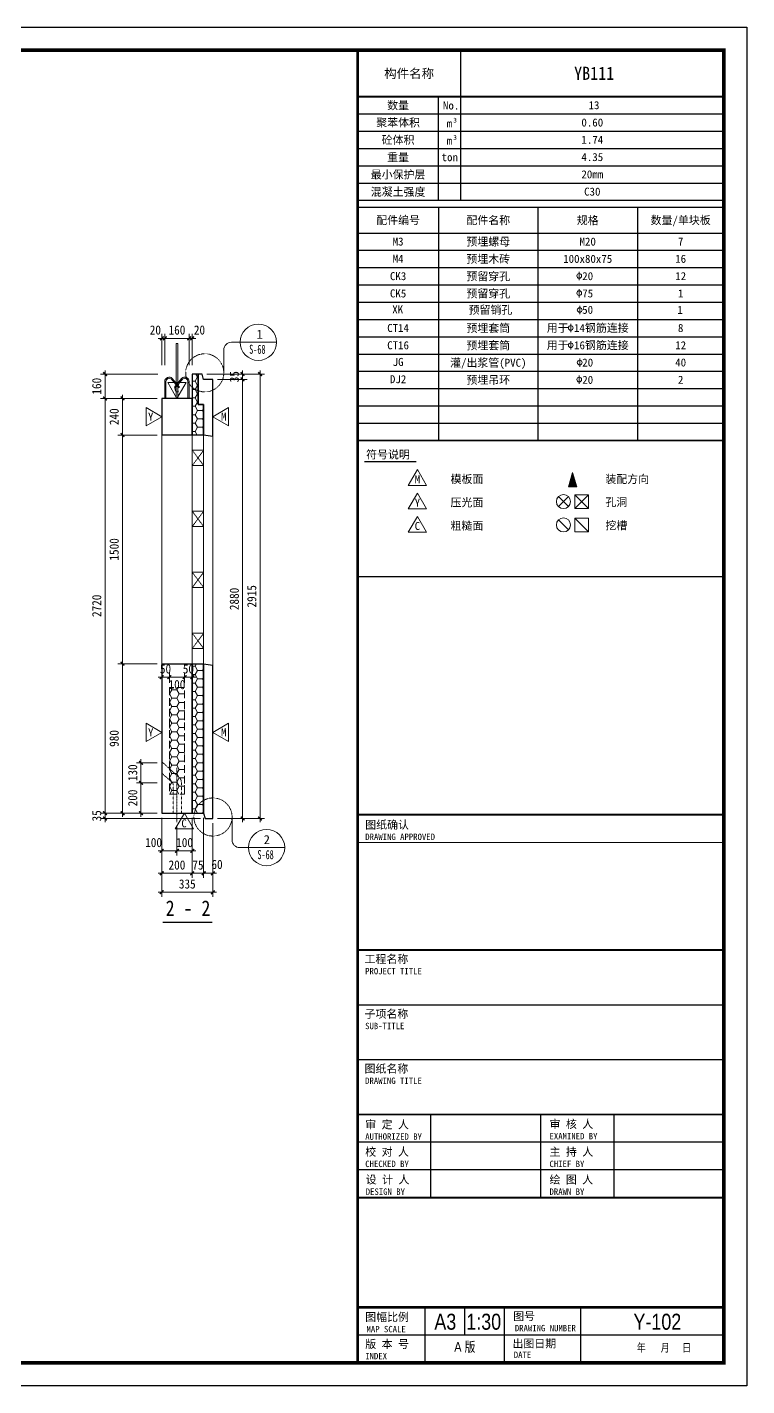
# Model space of a CAD drawing. Header units: millimetres. Extents: x 0 to 12600, y 0 to 8910.
# Drawn here: x 7884 to 12600, y 0 to 8910 of the extents above; entities that cross this region are included whole.
import ezdxf
from ezdxf.enums import TextEntityAlignment as Align

# ---------------------------------------------------------------- set-up
doc = ezdxf.new("R2010")
doc.units = ezdxf.units.MM
for name, pattern in [('ACAD_ISO10W100', [18, 12, -3, 0, -3]), ('DASH', [0.35, 0.25, -0.1]), ('DOTE', [2.42, 2, -0.2, 0.02, -0.2])]:
    doc.linetypes.add(name, pattern=pattern)
for name, color, linetype in [('DIM_SYMB', 3, 'Continuous'), ('YZ-下划线', 1, 'ACAD_ISO10W100'), ('YZ-索引图号', 3, 'Continuous'), ('图框2', 1, 'Continuous'), ('图框名称', 4, 'Continuous'), ('图框签字栏-图框文字', 255, 'Continuous'), ('图框线', 7, 'Continuous'), ('图签栏说明', 2, 'Continuous'), ('梁钢筋', 7, 'Continuous'), ('聚苯板', 5, 'Continuous'), ('边线', 4, 'Continuous'), ('附加钢筋', 7, 'Continuous')]:
    doc.layers.add(name, color=color, linetype=linetype)
for name, color, linetype, lineweight in [('YG-标注', 151, 'Continuous', 15), ('YZ-符号', 96, 'Continuous', 9), ('图层4', 7, 'Continuous', 13), ('填充', 7, 'Continuous', 5), ('轮廓线', 2, 'Continuous', 13), ('轮廓线0.15', 91, 'Continuous', 15), ('轴线', 1, 'DOTE', 9), ('连接孔', 1, 'DASH', 15)]:
    doc.layers.add(name, color=color, linetype=linetype, lineweight=lineweight)
doc.styles.add('YZ-样式 1', font='simhei.ttf', dxfattribs={"width": 0.85})
doc.styles.add('YZ-样式 2', font='simhei.ttf', dxfattribs={"width": 0.9})
doc.styles.add('图框签字栏$0$宋体', font='', dxfattribs={"width": 0.8})
doc.styles.add('图签-样式 1', font='arial.ttf', dxfattribs={"width": 0.8})
doc.styles.add('图签-样式 2', font='')
doc.styles.add('图签-黑体', font='simhei.ttf')
doc.styles.get('图框签字栏$0$宋体').set_extended_font_data('NSimSun')
doc.styles.get('图签-样式 2').set_extended_font_data('NSimSun')
doc.dimstyles.new('YZ-30', dxfattribs={"dimscale": 30, "dimtxt": 2, "dimasz": 0.8, "dimexe": 1, "dimexo": 1, "dimgap": 0.8, "dimtad": 1, "dimdec": 0, "dimzin": 1, "dimdsep": 46, "dimtxsty": 'YZ-样式 2', "dimblk": 'ARCHTICK', "dimcen": 250, "dimdle": 0.8, "dimclrd": 151, "dimclre": 151, "dimclrt": 7, "dimazin": 0, "dimtfac": 1, "dimtdec": 0, "dimtix": 1, "dimtmove": 2, "dimatfit": 2, "dimldrblk": 'ARCHTICK', "dimfxl": 1, "dimlwd": 9, "dimlwe": 9, "dimarcsym": 0})

# ---------------------------------------------------------------- blocks, each defined once
blk = doc.blocks.new('A$C02305B03')
at = {"layer": '轴线', "color": 1, "linetype": 'DOTE', "lineweight": 13, "ltscale": 0.1}
blk.add_line((0, -59.8), (0, 298.5), dxfattribs=at)
at = {"layer": '连接孔', "ltscale": 0.1}
for p, q in [((16.3, 231.6), (-100.4, 339.1)), ((-30.4, 201.3), (-100.4, 263.1)), ((-25, 0), (-25, 187.6)), ((29.5, 0), (29.5, 200))]:
    blk.add_line(p, q, dxfattribs=at)
for centre, radius in [((-45, 187.6), 20), ((-15, 200), 44.5)]:
    blk.add_arc(centre, radius, 0, 45, dxfattribs=at)
blk = doc.blocks.new('A$C5C707EF8')
at = {"layer": '边线', "color": 4, "linetype": 'DASH', "lineweight": 9, "ltscale": 0.05}
for p, q in [((9798.8, 51078.3), (9698.8, 51003.3)), ((9698.8, 51078.3), (9798.8, 51003.3))]:
    blk.add_line(p, q, dxfattribs=at)
at = {"layer": '边线', "color": 4, "lineweight": 9, "ltscale": 0.05}
blk.add_lwpolyline([(9698.8, 51078.3), (9698.8, 51003.3), (9798.8, 51003.3), (9798.8, 51078.3)], close=True, dxfattribs=at)
blk = doc.blocks.new('*U41')
at = {"layer": 'YG-标注', "rotation": 270}
blk.add_blockref('A$C5C707EF8', (-51040.8, 9748.8), dxfattribs=at)
blk = doc.blocks.new('*U42')
at = {"layer": 'YG-标注', "color": 0, "linetype": 'ByBlock', "lineweight": -2}
for p in [(0, 1200), (0, 800), (0, 400), (0, 0)]:
    blk.add_blockref('*U41', p, dxfattribs=at)
blk = doc.blocks.new('_ArchTick')
at = {"color": 0, "linetype": 'ByBlock', "const_width": 0.4}
blk.add_lwpolyline([(-0.5, -0.5), (0.5, 0.5)], dxfattribs=at)
blk = doc.blocks.new('*D43')
at = {"layer": 'Defpoints', "color": 0, "transparency": 16777216}
for p in [(8629.6, 3955.3), (8765.4, 3955.3), (8765.4, 3755.3)]:
    blk.add_point(p, dxfattribs=at)
at = {"layer": 'YZ-符号', "color": 151, "lineweight": 9, "transparency": 16777216}
for p, q in [((8735.4, 3955.3), (8599.6, 3955.3)), ((8629.6, 3731.3), (8629.6, 3979.3)), ((8735.4, 3755.3), (8599.6, 3755.3))]:
    blk.add_line(p, q, dxfattribs=at)
at = {"layer": 'YZ-符号', "color": 151, "lineweight": 9, "transparency": 16777216, "xscale": 24, "yscale": 24, "zscale": 24}
for p, rotation in [((8629.6, 3955.3), 90), ((8629.6, 3755.3), 270)]:
    blk.add_blockref('_ArchTick', p, dxfattribs=dict(at, rotation=rotation))
at = {"layer": 'YZ-符号', "color": 7, "transparency": 16777216, "insert": (8575.3, 3855.3), "char_height": 60, "attachment_point": 5, "rotation": 90, "style": 'YZ-样式 2'}
blk.add_mtext('200', dxfattribs=at)
blk = doc.blocks.new('*D44')
at = {"layer": 'Defpoints', "color": 0, "transparency": 16777216}
for p in [(8629.6, 4085.3), (8765.4, 4085.3), (8765.4, 3955.3)]:
    blk.add_point(p, dxfattribs=at)
at = {"layer": 'YZ-符号', "color": 151, "lineweight": 9, "transparency": 16777216}
for p, q in [((8629.6, 4085.3), (8629.6, 4109.3)), ((8735.4, 4085.3), (8599.6, 4085.3)), ((8629.6, 3955.3), (8629.6, 4085.3)), ((8735.4, 3955.3), (8599.6, 3955.3)), ((8629.6, 3955.3), (8629.6, 3931.3))]:
    blk.add_line(p, q, dxfattribs=at)
at = {"layer": 'YZ-符号', "color": 151, "lineweight": 9, "transparency": 16777216, "xscale": 24, "yscale": 24, "zscale": 24}
for p, rotation in [((8629.6, 4085.3), 270), ((8629.6, 3955.3), 90)]:
    blk.add_blockref('_ArchTick', p, dxfattribs=dict(at, rotation=rotation))
at = {"layer": 'YZ-符号', "color": 7, "transparency": 16777216, "insert": (8575.3, 4020.3), "char_height": 60, "attachment_point": 5, "rotation": 90, "style": 'YZ-样式 2'}
blk.add_mtext('130', dxfattribs=at)
blk = doc.blocks.new('*D203')
at = {"layer": 'Defpoints', "color": 0, "transparency": 16777216}
for p in [(9030.4, 6635.3), (9100.4, 3720.3), (9409.8, 3720.3)]:
    blk.add_point(p, dxfattribs=at)
at = {"layer": 'YG-标注', "color": 151, "lineweight": 9, "transparency": 16777216}
for p, q in [((9060.4, 6635.3), (9439.8, 6635.3)), ((9409.8, 6659.3), (9409.8, 3696.3)), ((9130.4, 3720.3), (9439.8, 3720.3))]:
    blk.add_line(p, q, dxfattribs=at)
at = {"layer": 'YG-标注', "color": 151, "lineweight": 9, "transparency": 16777216, "xscale": 24, "yscale": 24, "zscale": 24}
for p, rotation in [((9409.8, 6635.3), 90), ((9409.8, 3720.3), 270)]:
    blk.add_blockref('_ArchTick', p, dxfattribs=dict(at, rotation=rotation))
at = {"layer": 'YG-标注', "color": 7, "transparency": 16777216, "insert": (9355.8, 5177.8), "char_height": 60, "attachment_point": 5, "rotation": 90, "style": 'YZ-样式 2'}
blk.add_mtext('2915', dxfattribs=at)
blk = doc.blocks.new('*D204')
at = {"layer": 'Defpoints', "color": 0, "transparency": 16777216}
for p in [(9030.4, 6635.3), (9100.4, 6600.3), (9295.5, 6600.3)]:
    blk.add_point(p, dxfattribs=at)
at = {"layer": 'YG-标注', "color": 151, "lineweight": 9, "transparency": 16777216}
for p, q in [((9060.4, 6635.3), (9325.5, 6635.3)), ((9130.4, 6600.3), (9325.5, 6600.3)), ((9295.5, 6635.3), (9295.5, 6659.3)), ((9295.5, 6635.3), (9295.5, 6600.3)), ((9295.5, 6600.3), (9295.5, 6576.3))]:
    blk.add_line(p, q, dxfattribs=at)
at = {"layer": 'YG-标注', "color": 151, "lineweight": 9, "transparency": 16777216, "xscale": 24, "yscale": 24, "zscale": 24}
for p, rotation in [((9295.5, 6635.3), 270), ((9295.5, 6600.3), 90)]:
    blk.add_blockref('_ArchTick', p, dxfattribs=dict(at, rotation=rotation))
at = {"layer": 'YG-标注', "color": 7, "transparency": 16777216, "insert": (9241.5, 6617.8), "char_height": 60, "attachment_point": 5, "rotation": 90, "style": 'YZ-样式 2'}
blk.add_mtext('35', dxfattribs=at)
blk = doc.blocks.new('*D205')
at = {"layer": 'Defpoints', "color": 0, "transparency": 16777216}
for p in [(9100.4, 6600.3), (9100.4, 3720.3), (9295.5, 3720.3)]:
    blk.add_point(p, dxfattribs=at)
at = {"layer": 'YG-标注', "color": 151, "lineweight": 9, "transparency": 16777216}
for p, q in [((9130.4, 6600.3), (9325.5, 6600.3)), ((9295.5, 6624.3), (9295.5, 3696.3)), ((9130.4, 3720.3), (9325.5, 3720.3))]:
    blk.add_line(p, q, dxfattribs=at)
at = {"layer": 'YG-标注', "color": 151, "lineweight": 9, "transparency": 16777216, "xscale": 24, "yscale": 24, "zscale": 24}
for p, rotation in [((9295.5, 6600.3), 90), ((9295.5, 3720.3), 270)]:
    blk.add_blockref('_ArchTick', p, dxfattribs=dict(at, rotation=rotation))
at = {"layer": 'YG-标注', "color": 7, "transparency": 16777216, "insert": (9241.2, 5160.3), "char_height": 60, "attachment_point": 5, "rotation": 90, "style": 'YZ-样式 2'}
blk.add_mtext('2880', dxfattribs=at)
blk = doc.blocks.new('*D206')
at = {"layer": 'Defpoints', "color": 0, "transparency": 16777216}
for p in [(8770.3, 6635.3), (8393.9, 6475.3), (8765.4, 6475.3)]:
    blk.add_point(p, dxfattribs=at)
at = {"layer": 'YG-标注', "color": 151, "lineweight": 9, "transparency": 16777216}
for p, q in [((8740.3, 6635.3), (8363.9, 6635.3)), ((8393.9, 6659.3), (8393.9, 6451.3)), ((8735.4, 6475.3), (8363.9, 6475.3))]:
    blk.add_line(p, q, dxfattribs=at)
at = {"layer": 'YG-标注', "color": 151, "lineweight": 9, "transparency": 16777216, "xscale": 24, "yscale": 24, "zscale": 24}
for p, rotation in [((8393.9, 6635.3), 90), ((8393.9, 6475.3), 270)]:
    blk.add_blockref('_ArchTick', p, dxfattribs=dict(at, rotation=rotation))
at = {"layer": 'YG-标注', "color": 7, "transparency": 16777216, "insert": (8339.6, 6555.3), "char_height": 60, "attachment_point": 5, "rotation": 90, "style": 'YZ-样式 2'}
blk.add_mtext('160', dxfattribs=at)
blk = doc.blocks.new('*D207')
at = {"layer": 'Defpoints', "color": 0, "transparency": 16777216}
for p in [(8765.4, 6475.3), (8393.9, 3755.3), (8765.4, 3755.3)]:
    blk.add_point(p, dxfattribs=at)
at = {"layer": 'YG-标注', "color": 151, "lineweight": 9, "transparency": 16777216}
for p, q in [((8735.4, 6475.3), (8363.9, 6475.3)), ((8393.9, 6499.3), (8393.9, 3731.3)), ((8735.4, 3755.3), (8363.9, 3755.3))]:
    blk.add_line(p, q, dxfattribs=at)
at = {"layer": 'YG-标注', "color": 151, "lineweight": 9, "transparency": 16777216, "xscale": 24, "yscale": 24, "zscale": 24}
for p, rotation in [((8393.9, 6475.3), 90), ((8393.9, 3755.3), 270)]:
    blk.add_blockref('_ArchTick', p, dxfattribs=dict(at, rotation=rotation))
at = {"layer": 'YG-标注', "color": 7, "transparency": 16777216, "insert": (8339.6, 5115.3), "char_height": 60, "attachment_point": 5, "rotation": 90, "style": 'YZ-样式 2'}
blk.add_mtext('2720', dxfattribs=at)
blk = doc.blocks.new('*D208')
at = {"layer": 'Defpoints', "color": 0, "transparency": 16777216}
for p in [(8765.4, 3755.3), (8393.9, 3720.3), (9050.4, 3720.3)]:
    blk.add_point(p, dxfattribs=at)
at = {"layer": 'YG-标注', "color": 151, "lineweight": 9, "transparency": 16777216}
for p, q in [((8735.4, 3755.3), (8363.9, 3755.3)), ((8393.9, 3755.3), (8393.9, 3779.3)), ((8393.9, 3755.3), (8393.9, 3720.3)), ((9020.4, 3720.3), (8363.9, 3720.3)), ((8393.9, 3720.3), (8393.9, 3696.3))]:
    blk.add_line(p, q, dxfattribs=at)
at = {"layer": 'YG-标注', "color": 151, "lineweight": 9, "transparency": 16777216, "xscale": 24, "yscale": 24, "zscale": 24}
for p, rotation in [((8393.9, 3755.3), 270), ((8393.9, 3720.3), 90)]:
    blk.add_blockref('_ArchTick', p, dxfattribs=dict(at, rotation=rotation))
at = {"layer": 'YG-标注', "color": 7, "transparency": 16777216, "insert": (8339.9, 3737.8), "char_height": 60, "attachment_point": 5, "rotation": 90, "style": 'YZ-样式 2'}
blk.add_mtext('35', dxfattribs=at)
blk = doc.blocks.new('*D209')
at = {"layer": 'Defpoints', "color": 0, "transparency": 16777216}
for p in [(8508.5, 4735.3), (8765.4, 4735.3), (8765.4, 3755.3)]:
    blk.add_point(p, dxfattribs=at)
at = {"layer": 'YG-标注', "color": 151, "lineweight": 9, "transparency": 16777216}
for p, q in [((8735.4, 4735.3), (8478.5, 4735.3)), ((8508.5, 3731.3), (8508.5, 4759.3)), ((8735.4, 3755.3), (8478.5, 3755.3))]:
    blk.add_line(p, q, dxfattribs=at)
at = {"layer": 'YG-标注', "color": 151, "lineweight": 9, "transparency": 16777216, "xscale": 24, "yscale": 24, "zscale": 24}
for p, rotation in [((8508.5, 4735.3), 90), ((8508.5, 3755.3), 270)]:
    blk.add_blockref('_ArchTick', p, dxfattribs=dict(at, rotation=rotation))
at = {"layer": 'YG-标注', "color": 7, "transparency": 16777216, "insert": (8454.1, 4245.3), "char_height": 60, "attachment_point": 5, "rotation": 90, "style": 'YZ-样式 2'}
blk.add_mtext('980', dxfattribs=at)
blk = doc.blocks.new('*D210')
at = {"layer": 'Defpoints', "color": 0, "transparency": 16777216}
for p in [(8508.5, 6235.3), (8765.4, 6235.3), (8765.4, 4735.3)]:
    blk.add_point(p, dxfattribs=at)
at = {"layer": 'YG-标注', "color": 151, "lineweight": 9, "transparency": 16777216}
for p, q in [((8508.5, 4711.3), (8508.5, 6259.3)), ((8735.4, 6235.3), (8478.5, 6235.3)), ((8735.4, 4735.3), (8478.5, 4735.3))]:
    blk.add_line(p, q, dxfattribs=at)
at = {"layer": 'YG-标注', "color": 151, "lineweight": 9, "transparency": 16777216, "xscale": 24, "yscale": 24, "zscale": 24}
for p, rotation in [((8508.5, 6235.3), 90), ((8508.5, 4735.3), 270)]:
    blk.add_blockref('_ArchTick', p, dxfattribs=dict(at, rotation=rotation))
at = {"layer": 'YG-标注', "color": 7, "transparency": 16777216, "insert": (8454.1, 5485.3), "char_height": 60, "attachment_point": 5, "rotation": 90, "style": 'YZ-样式 2'}
blk.add_mtext('1500', dxfattribs=at)
blk = doc.blocks.new('*D211')
at = {"layer": 'Defpoints', "color": 0, "transparency": 16777216}
for p in [(8508.5, 6475.3), (8765.4, 6475.3), (8765.4, 6235.3)]:
    blk.add_point(p, dxfattribs=at)
at = {"layer": 'YG-标注', "color": 151, "lineweight": 9, "transparency": 16777216}
for p, q in [((8735.4, 6475.3), (8478.5, 6475.3)), ((8508.5, 6211.3), (8508.5, 6499.3)), ((8735.4, 6235.3), (8478.5, 6235.3))]:
    blk.add_line(p, q, dxfattribs=at)
at = {"layer": 'YG-标注', "color": 151, "lineweight": 9, "transparency": 16777216, "xscale": 24, "yscale": 24, "zscale": 24}
for p, rotation in [((8508.5, 6475.3), 90), ((8508.5, 6235.3), 270)]:
    blk.add_blockref('_ArchTick', p, dxfattribs=dict(at, rotation=rotation))
at = {"layer": 'YG-标注', "color": 7, "transparency": 16777216, "insert": (8454.1, 6355.3), "char_height": 60, "attachment_point": 5, "rotation": 90, "style": 'YZ-样式 2'}
blk.add_mtext('240', dxfattribs=at)
blk = doc.blocks.new('*D212')
at = {"layer": 'Defpoints', "color": 0, "transparency": 16777216}
for p in [(8765.4, 3755.3), (9100.4, 3720.3), (8765.4, 3236.8)]:
    blk.add_point(p, dxfattribs=at)
at = {"layer": 'YG-标注', "color": 151, "lineweight": 9, "transparency": 16777216}
for p, q in [((8765.4, 3725.3), (8765.4, 3206.8)), ((9100.4, 3690.3), (9100.4, 3206.8)), ((9124.4, 3236.8), (8741.4, 3236.8))]:
    blk.add_line(p, q, dxfattribs=at)
at = {"layer": 'YG-标注', "color": 151, "lineweight": 9, "transparency": 16777216, "xscale": 24, "yscale": 24, "zscale": 24, "rotation": 180}
blk.add_blockref('_ArchTick', (8765.4, 3236.8), dxfattribs=at)
at = {"layer": 'YG-标注', "color": 151, "lineweight": 9, "transparency": 16777216, "xscale": 24, "yscale": 24, "zscale": 24}
blk.add_blockref('_ArchTick', (9100.4, 3236.8), dxfattribs=at)
at = {"layer": 'YG-标注', "color": 7, "transparency": 16777216, "insert": (8932.9, 3290.8), "char_height": 60, "attachment_point": 5, "style": 'YZ-样式 2'}
blk.add_mtext('335', dxfattribs=at)
blk = doc.blocks.new('*D213')
at = {"layer": 'Defpoints', "color": 0, "transparency": 16777216}
for p in [(9040.4, 3755.3), (9100.4, 3720.3), (9040.4, 3361)]:
    blk.add_point(p, dxfattribs=at)
at = {"layer": 'YG-标注', "color": 151, "lineweight": 9, "transparency": 16777216}
for p, q in [((9040.4, 3725.3), (9040.4, 3331)), ((9100.4, 3690.3), (9100.4, 3331)), ((9124.4, 3361), (9016.4, 3361))]:
    blk.add_line(p, q, dxfattribs=at)
at = {"layer": 'YG-标注', "color": 151, "lineweight": 9, "transparency": 16777216, "xscale": 24, "yscale": 24, "zscale": 24, "rotation": 180}
blk.add_blockref('_ArchTick', (9040.4, 3361), dxfattribs=at)
at = {"layer": 'YG-标注', "color": 151, "lineweight": 9, "transparency": 16777216, "xscale": 24, "yscale": 24, "zscale": 24}
blk.add_blockref('_ArchTick', (9100.4, 3361), dxfattribs=at)
at = {"layer": 'YG-标注', "color": 7, "transparency": 16777216, "insert": (9128.1, 3419.3), "char_height": 60, "attachment_point": 5, "style": 'YZ-样式 2'}
blk.add_mtext('60', dxfattribs=at)
blk = doc.blocks.new('*D214')
at = {"layer": 'Defpoints', "color": 0, "transparency": 16777216}
for p in [(8965.4, 3755.3), (9040.4, 3755.3), (8965.4, 3361)]:
    blk.add_point(p, dxfattribs=at)
at = {"layer": 'YG-标注', "color": 151, "lineweight": 9, "transparency": 16777216}
for p, q in [((8965.4, 3725.3), (8965.4, 3331)), ((9040.4, 3725.3), (9040.4, 3331)), ((8965.4, 3361), (8941.4, 3361)), ((9040.4, 3361), (8965.4, 3361)), ((9040.4, 3361), (9064.4, 3361))]:
    blk.add_line(p, q, dxfattribs=at)
at = {"layer": 'YG-标注', "color": 151, "lineweight": 9, "transparency": 16777216, "xscale": 24, "yscale": 24, "zscale": 24}
blk.add_blockref('_ArchTick', (8965.4, 3361), dxfattribs=at)
at = {"layer": 'YG-标注', "color": 151, "lineweight": 9, "transparency": 16777216, "xscale": 24, "yscale": 24, "zscale": 24, "rotation": 180}
blk.add_blockref('_ArchTick', (9040.4, 3361), dxfattribs=at)
at = {"layer": 'YG-标注', "color": 7, "transparency": 16777216, "insert": (9002.9, 3415), "char_height": 60, "attachment_point": 5, "style": 'YZ-样式 2'}
blk.add_mtext('75', dxfattribs=at)
blk = doc.blocks.new('*D215')
at = {"layer": 'Defpoints', "color": 0, "transparency": 16777216}
for p in [(8765.4, 3755.3), (8965.4, 3755.3), (8765.4, 3361)]:
    blk.add_point(p, dxfattribs=at)
at = {"layer": 'YG-标注', "color": 151, "lineweight": 9, "transparency": 16777216}
for p, q in [((8765.4, 3725.3), (8765.4, 3331)), ((8965.4, 3725.3), (8965.4, 3331)), ((8989.4, 3361), (8741.4, 3361))]:
    blk.add_line(p, q, dxfattribs=at)
at = {"layer": 'YG-标注', "color": 151, "lineweight": 9, "transparency": 16777216, "xscale": 24, "yscale": 24, "zscale": 24, "rotation": 180}
blk.add_blockref('_ArchTick', (8765.4, 3361), dxfattribs=at)
at = {"layer": 'YG-标注', "color": 151, "lineweight": 9, "transparency": 16777216, "xscale": 24, "yscale": 24, "zscale": 24}
blk.add_blockref('_ArchTick', (8965.4, 3361), dxfattribs=at)
at = {"layer": 'YG-标注', "color": 7, "transparency": 16777216, "insert": (8865.4, 3415.3), "char_height": 60, "attachment_point": 5, "style": 'YZ-样式 2'}
blk.add_mtext('200', dxfattribs=at)
blk = doc.blocks.new('*D216')
at = {"layer": 'Defpoints', "color": 0, "transparency": 16777216}
for p in [(8765.4, 3755.3), (8865.4, 3695.5), (8765.4, 3508.3)]:
    blk.add_point(p, dxfattribs=at)
at = {"layer": 'YG-标注', "color": 151, "lineweight": 9, "transparency": 16777216}
for p, q in [((8765.4, 3725.3), (8765.4, 3478.3)), ((8865.4, 3665.5), (8865.4, 3478.3)), ((8889.4, 3508.3), (8741.4, 3508.3))]:
    blk.add_line(p, q, dxfattribs=at)
at = {"layer": 'YG-标注', "color": 151, "lineweight": 9, "transparency": 16777216, "xscale": 24, "yscale": 24, "zscale": 24, "rotation": 180}
blk.add_blockref('_ArchTick', (8765.4, 3508.3), dxfattribs=at)
at = {"layer": 'YG-标注', "color": 151, "lineweight": 9, "transparency": 16777216, "xscale": 24, "yscale": 24, "zscale": 24}
blk.add_blockref('_ArchTick', (8865.4, 3508.3), dxfattribs=at)
at = {"layer": 'YG-标注', "color": 7, "transparency": 16777216, "insert": (8712.3, 3562.6), "char_height": 60, "attachment_point": 5, "style": 'YZ-样式 2'}
blk.add_mtext('100', dxfattribs=at)
blk = doc.blocks.new('*D217')
at = {"layer": 'Defpoints', "color": 0, "transparency": 16777216}
for p in [(8965.4, 3755.3), (8865.4, 3695.5), (8965.4, 3508.3)]:
    blk.add_point(p, dxfattribs=at)
at = {"layer": 'YG-标注', "color": 151, "lineweight": 9, "transparency": 16777216}
for p, q in [((8865.4, 3665.5), (8865.4, 3478.3)), ((8965.4, 3725.3), (8965.4, 3478.3)), ((8865.4, 3508.3), (8841.4, 3508.3)), ((8865.4, 3508.3), (8965.4, 3508.3)), ((8965.4, 3508.3), (8989.4, 3508.3))]:
    blk.add_line(p, q, dxfattribs=at)
at = {"layer": 'YG-标注', "color": 151, "lineweight": 9, "transparency": 16777216, "xscale": 24, "yscale": 24, "zscale": 24}
blk.add_blockref('_ArchTick', (8865.4, 3508.3), dxfattribs=at)
at = {"layer": 'YG-标注', "color": 151, "lineweight": 9, "transparency": 16777216, "xscale": 24, "yscale": 24, "zscale": 24, "rotation": 180}
blk.add_blockref('_ArchTick', (8965.4, 3508.3), dxfattribs=at)
at = {"layer": 'YG-标注', "color": 7, "transparency": 16777216, "insert": (8915.4, 3562.6), "char_height": 60, "attachment_point": 5, "style": 'YZ-样式 2'}
blk.add_mtext('100', dxfattribs=at)
blk = doc.blocks.new('*D218')
at = {"layer": 'Defpoints', "color": 0, "transparency": 16777216}
for p in [(8765.4, 4647.1), (8765.4, 4555), (8815.4, 4580)]:
    blk.add_point(p, dxfattribs=at)
at = {"layer": 'YG-标注', "color": 151, "lineweight": 9, "transparency": 16777216}
for p, q in [((8765.4, 4647.1), (8741.4, 4647.1)), ((8765.4, 4585), (8765.4, 4677.1)), ((8815.4, 4647.1), (8765.4, 4647.1)), ((8815.4, 4610), (8815.4, 4677.1)), ((8815.4, 4647.1), (8839.4, 4647.1))]:
    blk.add_line(p, q, dxfattribs=at)
at = {"layer": 'YG-标注', "color": 151, "lineweight": 9, "transparency": 16777216, "xscale": 24, "yscale": 24, "zscale": 24}
blk.add_blockref('_ArchTick', (8765.4, 4647.1), dxfattribs=at)
at = {"layer": 'YG-标注', "color": 151, "lineweight": 9, "transparency": 16777216, "xscale": 24, "yscale": 24, "zscale": 24, "rotation": 180}
blk.add_blockref('_ArchTick', (8815.4, 4647.1), dxfattribs=at)
at = {"layer": 'YG-标注', "color": 7, "transparency": 16777216, "insert": (8790.4, 4701.4), "char_height": 60, "attachment_point": 5, "style": 'YZ-样式 2'}
blk.add_mtext('50', dxfattribs=at)
blk = doc.blocks.new('*D219')
at = {"layer": 'Defpoints', "color": 0, "transparency": 16777216}
for p in [(8915.4, 4647.1), (8815.4, 4580), (8915.4, 4580)]:
    blk.add_point(p, dxfattribs=at)
at = {"layer": 'YG-标注', "color": 151, "lineweight": 9, "transparency": 16777216}
for p, q in [((8791.4, 4647.1), (8939.4, 4647.1)), ((8815.4, 4610), (8815.4, 4677.1)), ((8915.4, 4610), (8915.4, 4677.1))]:
    blk.add_line(p, q, dxfattribs=at)
at = {"layer": 'YG-标注', "color": 151, "lineweight": 9, "transparency": 16777216, "xscale": 24, "yscale": 24, "zscale": 24, "rotation": 180}
blk.add_blockref('_ArchTick', (8815.4, 4647.1), dxfattribs=at)
at = {"layer": 'YG-标注', "color": 151, "lineweight": 9, "transparency": 16777216, "xscale": 24, "yscale": 24, "zscale": 24}
blk.add_blockref('_ArchTick', (8915.4, 4647.1), dxfattribs=at)
at = {"layer": 'YG-标注', "color": 7, "transparency": 16777216, "insert": (8865.4, 4598.5), "char_height": 60, "attachment_point": 5, "style": 'YZ-样式 2'}
blk.add_mtext('100', dxfattribs=at)
blk = doc.blocks.new('*D220')
at = {"layer": 'Defpoints', "color": 0, "transparency": 16777216}
for p in [(8965.4, 4647.1), (8915.4, 4580), (8965.4, 4555)]:
    blk.add_point(p, dxfattribs=at)
at = {"layer": 'YG-标注', "color": 151, "lineweight": 9, "transparency": 16777216}
for p, q in [((8915.4, 4647.1), (8891.4, 4647.1)), ((8915.4, 4610), (8915.4, 4677.1)), ((8915.4, 4647.1), (8965.4, 4647.1)), ((8965.4, 4585), (8965.4, 4677.1)), ((8965.4, 4647.1), (8989.4, 4647.1))]:
    blk.add_line(p, q, dxfattribs=at)
at = {"layer": 'YG-标注', "color": 151, "lineweight": 9, "transparency": 16777216, "xscale": 24, "yscale": 24, "zscale": 24}
blk.add_blockref('_ArchTick', (8915.4, 4647.1), dxfattribs=at)
at = {"layer": 'YG-标注', "color": 151, "lineweight": 9, "transparency": 16777216, "xscale": 24, "yscale": 24, "zscale": 24, "rotation": 180}
blk.add_blockref('_ArchTick', (8965.4, 4647.1), dxfattribs=at)
at = {"layer": 'YG-标注', "color": 7, "transparency": 16777216, "insert": (8940.4, 4701.4), "char_height": 60, "attachment_point": 5, "style": 'YZ-样式 2'}
blk.add_mtext('50', dxfattribs=at)
blk = doc.blocks.new('*D221')
at = {"layer": 'Defpoints', "color": 0, "transparency": 16777216}
for p in [(8785.4, 6869.3), (8765.4, 6663.5), (8785.4, 6663.5)]:
    blk.add_point(p, dxfattribs=at)
at = {"layer": 'YG-标注', "color": 151, "lineweight": 9, "transparency": 16777216}
for p, q in [((8765.4, 6869.3), (8741.4, 6869.3)), ((8765.4, 6693.5), (8765.4, 6899.3)), ((8765.4, 6869.3), (8785.4, 6869.3)), ((8785.4, 6693.5), (8785.4, 6899.3)), ((8785.4, 6869.3), (8809.4, 6869.3))]:
    blk.add_line(p, q, dxfattribs=at)
at = {"layer": 'YG-标注', "color": 151, "lineweight": 9, "transparency": 16777216, "xscale": 24, "yscale": 24, "zscale": 24}
blk.add_blockref('_ArchTick', (8765.4, 6869.3), dxfattribs=at)
at = {"layer": 'YG-标注', "color": 151, "lineweight": 9, "transparency": 16777216, "xscale": 24, "yscale": 24, "zscale": 24, "rotation": 180}
blk.add_blockref('_ArchTick', (8785.4, 6869.3), dxfattribs=at)
at = {"layer": 'YG-标注', "color": 7, "transparency": 16777216, "insert": (8723.7, 6923.7), "char_height": 60, "attachment_point": 5, "style": 'YZ-样式 2'}
blk.add_mtext('20', dxfattribs=at)
blk = doc.blocks.new('*D222')
at = {"layer": 'Defpoints', "color": 0, "transparency": 16777216}
for p in [(8945.4, 6869.3), (8785.4, 6663.5), (8945.4, 6663.5)]:
    blk.add_point(p, dxfattribs=at)
at = {"layer": 'YG-标注', "color": 151, "lineweight": 9, "transparency": 16777216}
for p, q in [((8761.4, 6869.3), (8969.4, 6869.3)), ((8785.4, 6693.5), (8785.4, 6899.3)), ((8945.4, 6693.5), (8945.4, 6899.3))]:
    blk.add_line(p, q, dxfattribs=at)
at = {"layer": 'YG-标注', "color": 151, "lineweight": 9, "transparency": 16777216, "xscale": 24, "yscale": 24, "zscale": 24, "rotation": 180}
blk.add_blockref('_ArchTick', (8785.4, 6869.3), dxfattribs=at)
at = {"layer": 'YG-标注', "color": 151, "lineweight": 9, "transparency": 16777216, "xscale": 24, "yscale": 24, "zscale": 24}
blk.add_blockref('_ArchTick', (8945.4, 6869.3), dxfattribs=at)
at = {"layer": 'YG-标注', "color": 7, "transparency": 16777216, "insert": (8865.4, 6923.7), "char_height": 60, "attachment_point": 5, "style": 'YZ-样式 2'}
blk.add_mtext('160', dxfattribs=at)
blk = doc.blocks.new('*D223')
at = {"layer": 'Defpoints', "color": 0, "transparency": 16777216}
for p in [(8965.4, 6869.3), (8945.4, 6663.5), (8965.4, 6663.5)]:
    blk.add_point(p, dxfattribs=at)
at = {"layer": 'YG-标注', "color": 151, "lineweight": 9, "transparency": 16777216}
for p, q in [((8945.4, 6869.3), (8921.4, 6869.3)), ((8945.4, 6693.5), (8945.4, 6899.3)), ((8945.4, 6869.3), (8965.4, 6869.3)), ((8965.4, 6693.5), (8965.4, 6899.3)), ((8965.4, 6869.3), (8989.4, 6869.3))]:
    blk.add_line(p, q, dxfattribs=at)
at = {"layer": 'YG-标注', "color": 151, "lineweight": 9, "transparency": 16777216, "xscale": 24, "yscale": 24, "zscale": 24}
blk.add_blockref('_ArchTick', (8945.4, 6869.3), dxfattribs=at)
at = {"layer": 'YG-标注', "color": 151, "lineweight": 9, "transparency": 16777216, "xscale": 24, "yscale": 24, "zscale": 24, "rotation": 180}
blk.add_blockref('_ArchTick', (8965.4, 6869.3), dxfattribs=at)
at = {"layer": 'YG-标注', "color": 7, "transparency": 16777216, "insert": (9013, 6923.7), "char_height": 60, "attachment_point": 5, "style": 'YZ-样式 2'}
blk.add_mtext('20', dxfattribs=at)

msp = doc.modelspace()

# ---------------------------------------------------------------- hatches: boundary and pattern name
at = {"layer": 'YZ-符号', "lineweight": 15}
msp.add_hatch(color=1, dxfattribs=at).paths.add_polyline_path([(11458.4, 5988.7), (11430.4, 5895.6), (11486.5, 5895.6)])
at = {"layer": '填充', "lineweight": 9}
h = msp.add_hatch(dxfattribs=at)
h.set_pattern_fill('HONEY', color=43, scale=10)
h.set_pattern_definition([(0, (-17002.854, 8430.744), (47.625, 27.496306), [31.75, -63.5]), (120, (-17002.854, 8430.744), (-47.625, 27.496307), [31.75, -63.5]), (60, (-17002.854, 8430.744), (1e-07, 54.992613), [-63.5, 31.75])])
h.paths.add_polyline_path([(9035.4, 6235.3), (8965.4, 6235.3), (8965.4, 6635.3), (9005.4, 6635.3), (9005.4, 6435.3), (9035.4, 6435.3)])
h.paths.add_polyline_path([(8965.4, 4735.3), (9040.4, 4735.3), (9040.4, 3755.3), (8965.4, 3755.3)])
h = msp.add_hatch(dxfattribs=at)
h.set_pattern_fill('HONEY', color=43, scale=10, style=0)
h.set_pattern_definition([(0, (-23600.017, 9871.49), (47.625, 27.496306), [31.75, -63.5]), (120, (-23600.017, 9871.49), (-47.625, 27.496307), [31.75, -63.5]), (60, (-23600.017, 9871.49), (1e-07, 54.992613), [-63.5, 31.75])])
h.paths.add_polyline_path([(8915.4, 3880.3), (8815.4, 3880.3), (8815.4, 4580), (8915.4, 4580)])

# ---------------------------------------------------------------- linework, layer by layer
at = {"layer": 'YZ-下划线', "color": 1, "linetype": 'ByBlock', "const_width": 10}
msp.add_lwpolyline([(9097.9, 3040), (8772.1, 3040)], dxfattribs=at)
at = {"layer": 'YZ-符号', "color": 1, "lineweight": 15}
for p, q in [((11431.1, 5831.3, 5530.2), (11365.9, 5766.1, 5530.2)), ((11365.9, 5831.3, 5530.2), (11431.1, 5766.1, 5530.2)), ((11473.1, 5753.7, 5530.2), (11563.1, 5843.7, 5530.2)), ((11473.1, 5843.7, 5530.2), (11563.1, 5753.7, 5530.2)), ((11365.9, 5678.1, 5530.2), (11431.1, 5612.9, 5530.2)), ((11473.1, 5690.5, 5530.2), (11563.1, 5600.5, 5530.2))]:
    msp.add_line(p, q, dxfattribs=at)
at = {"layer": 'YZ-符号', "color": 1, "ltscale": 100}
for points in [[(9517.7, 6843.8), (9222.5, 6843.8, 0.414214), (9172.5, 6793.8), (9172.5, 6643.2)], [(9571.7, 3529.8), (9276.5, 3529.8, -0.414214), (9226.5, 3579.8), (9226.5, 3730.3)]]:
    msp.add_lwpolyline(points, format="xyb", dxfattribs=at)
at = {"layer": 'YZ-符号', "color": 1, "lineweight": 15}
for points in [[(8865.2, 6475.3), (8924.9, 6578.7), (8805.5, 6578.7)], [(8662.7, 6415.4), (8766.1, 6355.7), (8662.7, 6296)], [(9203.8, 6415.4), (9100.4, 6355.7), (9203.8, 6296)], [(8662.7, 4344.9), (8766.1, 4285.2), (8662.7, 4225.5)], [(9203.8, 4344.9), (9100.4, 4285.2), (9203.8, 4225.5)], [(8913.9, 3755.3), (8973.6, 3651.9), (8854.2, 3651.9)]]:
    msp.add_lwpolyline(points, close=True, dxfattribs=at)
at = {"layer": 'YZ-符号', "color": 1, "lineweight": 15, "elevation": 5530.2}
for points in [[(10441.4, 6008.2), (10381.7, 5904.8), (10501.1, 5904.8)], [(11458.4, 5988.7), (11430.4, 5895.6), (11486.5, 5895.6)], [(10441.4, 5855), (10381.7, 5751.6), (10501.1, 5751.6)], [(11473.1, 5753.7), (11563.1, 5753.7), (11563.1, 5843.7), (11473.1, 5843.7)], [(10441.4, 5701.8), (10381.7, 5598.4), (10501.1, 5598.4)], [(11473.1, 5600.5), (11563.1, 5600.5), (11563.1, 5690.5), (11473.1, 5690.5)]]:
    msp.add_lwpolyline(points, close=True, dxfattribs=at)
at = {"layer": 'YZ-符号', "color": 1, "ltscale": 100}
for centre in [(9398.6, 6843.8), (9452.6, 3529.8)]:
    msp.add_circle(centre, 119, dxfattribs=at)
at = {"layer": 'YZ-符号', "color": 1, "linetype": 'DASH', "ltscale": 0.1}
for centre in [(9047.5, 6643.2), (9101.5, 3730.3)]:
    msp.add_circle(centre, 125, dxfattribs=at)
at = {"layer": 'YZ-符号', "color": 1, "lineweight": 15}
for centre in [(11398.5, 5798.7, 5530.2), (11398.5, 5645.5, 5530.2)]:
    msp.add_circle(centre, 46.1, dxfattribs=at)
at = {"layer": '图框2', "color": 1}
msp.add_lwpolyline([(0, 0), (0, 8910), (12600, 8910), (12600, 0)], close=True, dxfattribs=at)
at = {"layer": '图框签字栏-图框文字', "color": 2, "lineweight": 15}
for points in [[(11501.1, 7306), (11501.1, 7250.2)], [(11501.1, 7192.6), (11501.1, 7136.9)], [(11504.7, 7082.7), (11504.7, 7027)], [(11446, 6964.9), (11446, 6909.1)], [(11446, 6851.5), (11446, 6795.8)], [(11504.7, 6738), (11504.7, 6682.2)], [(11501.1, 6625.9), (11501.1, 6570.2)]]:
    msp.add_lwpolyline(points, dxfattribs=at)
for centre in [(11501.5, 7279.2), (11501.5, 7165.8), (11504.7, 7055.2), (11446, 6937.3), (11446, 6824), (11504.7, 6710.4), (11501.5, 6599.1)]:
    msp.add_circle(centre, 15.4, dxfattribs=at)
at = {"layer": '图框线'}
for p, q in [((10049.2, 7774.2), (10049.2, 8760)), ((10049.2, 8760), (12450, 8760)), ((10724.7, 8760), (10724.7, 7774.2)), ((12450, 8760), (12450, 7774.2)), ((10579.9, 7774.2), (10579.9, 8454.2)), ((10049.2, 8340.9), (12450, 8340.9)), ((10049.2, 8227.5), (12450, 8227.5)), ((10049.2, 8114.2), (12450, 8114.2)), ((10049.2, 8000.9), (12450, 8000.9)), ((10049.2, 8000.9), (12450, 8000.9)), ((10049.2, 7887.5), (12450, 7887.5)), ((12450, 7774.2), (10049.2, 7774.2)), ((10049.2, 7729.2), (12450, 7729.2)), ((10049.2, 7729.2), (10049.2, 7333.3)), ((10579.9, 7729.2), (10579.9, 6199.9)), ((11231.5, 7729.2), (11231.5, 6199.9)), ((11883.1, 7729.2), (11883.1, 6199.9)), ((10049.2, 7560), (12450, 7560)), ((10049.2, 7446.6), (12450, 7446.6)), ((10049.2, 7333.3), (12450, 7333.3)), ((10049.2, 7219.9), (12450, 7219.9)), ((10049.2, 7106.6), (12450, 7106.6)), ((10049.2, 6993.3), (12450, 6993.3)), ((10049.2, 6879.9), (12450, 6879.9)), ((10049.2, 6766.6), (12450, 6766.6)), ((10049.2, 6653.3), (12450, 6653.3)), ((10049.2, 6539.9), (12450, 6539.9)), ((10049.2, 6539.9), (12450, 6539.9)), ((10049.2, 6426.6), (12450, 6426.6)), ((10049.2, 6313.3), (12450, 6313.3)), ((10049.2, 6199.9), (12450, 6199.9)), ((10049.2, 6199.9), (12450, 6199.9)), ((10433.3, 6060), (10094.9, 6060)), ((10049.2, 5306.8), (12450, 5306.8)), ((10049.2, 2498.5), (12450, 2498.5)), ((10049.2, 2139.1), (12450, 2139.1)), ((10529.7, 1233.5), (10529.7, 1779.7)), ((11249.6, 1233.5), (11249.6, 1779.7)), ((11730.1, 1233.5), (11730.1, 1779.7)), ((12450, 1597.6), (10049.2, 1597.6)), ((12450, 1415.5), (10049.2, 1415.5)), ((12450, 1415.5), (10049.2, 1415.5)), ((12450, 1233.5), (10049.2, 1233.5)), ((12450, 1233.5), (10049.2, 1233.5)), ((10491.1, 150), (10491.1, 514.2)), ((10751.9, 332.1), (10751.9, 514.2)), ((11012.7, 150), (11012.7, 514.2)), ((11512.7, 150), (11512.7, 514.2)), ((12450, 332.1), (10049.2, 332.1)), ((11012.7, 150), (10049.2, 150))]:
    msp.add_line(p, q, dxfattribs=at)
at = {"layer": '图框线', "lineweight": 9}
msp.add_line((12450, 3563.6), (10049.2, 3563.6), dxfattribs=at)
at = {"layer": '图框线'}
for points, const_width in [([(300, 8760), (12450, 8760), (12450, 150), (300, 150)], 24), ([(10049.2, 8760), (12450, 8760), (12450, 150), (10049.2, 150)], 17)]:
    msp.add_lwpolyline(points, close=True, dxfattribs=dict(at, const_width=const_width))
for points, const_width in [([(10049.2, 8454.2), (12450, 8454.2)], 12.1), ([(10049.2, 6199.9), (12450, 6199.9)], 12.1), ([(10049.2, 2858), (12450, 2858)], 12.1), ([(10049.2, 1779.7), (12450, 1779.7)], 12.1), ([(10049.2, 1233.5), (12450, 1233.5)], 12.1), ([(10049.2, 514.2), (12450, 514.2)], 17)]:
    msp.add_lwpolyline(points, dxfattribs=dict(at, const_width=const_width))
at = {"layer": '图框线', "lineweight": 9, "const_width": 12.1}
msp.add_lwpolyline([(10049.2, 3745.6), (12450, 3745.6)], dxfattribs=at)
at = {"layer": '梁钢筋', "color": 1, "lineweight": 9, "ltscale": 100}
for points in [[(8785.4, 6475.3), (8785.4, 6586.3, -0.668179), (8834.9, 6606.8), (8881.5, 6550.2), (8875.8, 6544.6), (8829.3, 6601.1, 0.668179), (8793.4, 6586.3), (8793.4, 6475.3)], [(8937.4, 6475.3), (8937.4, 6586.3, 0.668179), (8901.6, 6601.1), (8855, 6544.6), (8849.4, 6550.2), (8895.9, 6606.8, -0.668179), (8945.4, 6586.3), (8945.4, 6475.3)]]:
    msp.add_lwpolyline(points, format="xyb", dxfattribs=at)
at = {"layer": '聚苯板', "color": 6, "linetype": 'DASH', "lineweight": 9, "ltscale": 200}
msp.add_lwpolyline([(8915.4, 4580), (8815.4, 4580), (8815.4, 3880.3), (8915.4, 3880.3)], close=True, dxfattribs=at)
at = {"layer": '轮廓线', "lineweight": 30}
for points in [[(9040.4, 6235.3), (9040.4, 6435.3), (9005.4, 6435.3), (9005.4, 6635.3), (8965.4, 6635.3), (8965.4, 6235.3)], [(9100.4, 6225.3), (9100.4, 6600.3), (9040.4, 6600.3), (9030.4, 6635.3), (9005.4, 6635.3), (9005.4, 6435.3), (9040.4, 6435.3), (9040.4, 6235.3)], [(8965.4, 6235.3), (8965.4, 6475.3), (8765.4, 6475.3), (8765.4, 6235.3)], [(9100.4, 6225.3), (9040.4, 6235.3), (8765.4, 6235.3)], [(8765.4, 4735.3), (8765.4, 3755.3), (8965.4, 3755.3), (8965.4, 4735.3)], [(8765.4, 4735.3), (9040.4, 4735.3), (9100.4, 4725.3)], [(8965.4, 4735.3), (8965.4, 3755.3), (9040.4, 3755.3), (9040.4, 4735.3)], [(9040.4, 4735.3), (9040.4, 3755.3)], [(9040.4, 3755.3), (9050.4, 3720.3), (9100.4, 3720.3), (9100.4, 4725.3)]]:
    msp.add_lwpolyline(points, dxfattribs=at)
at = {"layer": '轮廓线0.15', "color": 3, "lineweight": 15}
for p, q in [((8765.4, 4735.3), (8765.4, 6235.3)), ((8965.4, 6235.3), (8965.4, 4735.3)), ((9040.4, 4735.3), (9040.4, 6235.3)), ((9100.4, 6225.3), (9100.4, 4725.3))]:
    msp.add_line(p, q, dxfattribs=at)
at = {"layer": '附加钢筋', "color": 5, "lineweight": 9}
msp.add_lwpolyline([(8871.4, 6475.3), (8871.4, 6835.3), (8859.4, 6835.3), (8859.4, 6475.3)], dxfattribs=at)

# ---------------------------------------------------------------- block references
at = {"layer": 'YG-标注', "color": 3, "xscale": -1}
msp.add_blockref('*U42', (9002.9, 4885.4), dxfattribs=at)
at = {"layer": '图层4'}
msp.add_blockref('A$C02305B03', (8865.4, 3755.3), dxfattribs=at)

# ---------------------------------------------------------------- texts
at = {"layer": 'DIM_SYMB', "color": 7, "style": 'YZ-样式 1', "width": 0.85}
msp.add_text('2 - 2', height=101.39, dxfattribs=at).set_placement((8791.4, 3082))
at = {"layer": 'YZ-符号', "color": 1, "lineweight": 15, "style": '图签-黑体'}
for s, p in [('C', (8845.2, 6516.5)), ('Y', (8675.5, 6330.2)), ('M', (9154.2, 6330.2)), ('M', (10423.4, 5919.1, 5530.2)), ('Y', (10423.4, 5765.9, 5530.2)), ('C', (10423.4, 5612.7, 5530.2)), ('Y', (8675.5, 4259.7)), ('M', (9154.2, 4259.7)), ('C', (8893.9, 3662.4))]:
    msp.add_text(s, height=52.5, dxfattribs=at).set_placement(p)
at = {"layer": 'YZ-索引图号', "color": 3, "ltscale": 100, "style": 'YZ-样式 1'}
for s, p in [('1', (9407.6, 6866.5)), ('2', (9454.3, 3552.5))]:
    msp.add_text(s, height=59.5, dxfattribs=at).set_placement(p, align=Align.CENTER)
at = {"layer": 'YZ-索引图号', "color": 3, "ltscale": 100, "style": 'YZ-样式 2', "width": 0.6}
for p in [(9392.2, 6768), (9446.2, 3454)]:
    msp.add_text('S-68', height=59.52, dxfattribs=at).set_placement(p, align=Align.CENTER)
at = {"layer": '图框名称', "color": 2, "linetype": 'Continuous', "style": '图签-样式 1', "width": 0.8}
for s, height, p in [('A3', 105, (10624, 367.9)), ('1:30', 105, (10875.7, 367.9)), ('A 版', 64.5, (10751.9, 223.2))]:
    msp.add_text(s, height=height, rotation=0.00002, dxfattribs=at).set_placement(p, align=Align.CENTER)
at = {"layer": '图框名称', "style": '图签-样式 1', "width": 0.8}
msp.add_text('Y-102', height=105, dxfattribs=at).set_placement((11857.3, 367.9))
at = {"layer": '图框名称', "color": 0, "style": '图签-样式 1', "width": 0.8}
msp.add_text('年      月     日', height=52.5, rotation=0.0001, dxfattribs=at).set_placement((12234.7, 223.6), align=Align.RIGHT)
at = {"layer": '图框签字栏-图框文字', "style": '图签-黑体'}
for s, height, p in [('构件名称', 60, (10387, 8606.1)), ('数量', 52.5, (10314.6, 8397.5)), ('No.', 52.5, (10662.1, 8396.4)), ('聚苯体积', 52.5, (10314.6, 8284.2)), ('m', 52.5, (10650.4, 8278.7)), ('3', 31.8, (10688, 8300.2)), ('砼体积', 52.5, (10314.6, 8170.3)), ('3', 31.8, (10688, 8186.8)), ('m', 52.5, (10650.4, 8165.4)), ('重量', 52.5, (10314.6, 8056.5)), ('ton', 52.5, (10653.3, 8057.5)), ('最小保护层', 52.5, (10314.6, 7943.3)), ('混凝土强度', 52.5, (10314.6, 7830.1)), ('配件编号', 52.5, (10314.6, 7644)), ('配件名称', 52.5, (10905.7, 7643.7)), ('规格', 52.5, (11557.3, 7643.2)), ('数量/单块板', 52.5, (12166.5, 7644))]:
    msp.add_text(s, height=height, dxfattribs=at).set_placement(p, align=Align.MIDDLE_CENTER)
at = {"layer": '图框签字栏-图框文字', "color": 2, "style": '图签-样式 2'}
for s, p in [('13', (11598.4, 8398.3)), ('0.60', (11587.4, 8284.9)), ('1.74', (11587.4, 8171.6)), ('4.35', (11587.4, 8058.2)), ('20mm', (11587.4, 7944.9)), ('C30', (11587.4, 7831.6)), ('M3', (10314.6, 7504.3)), ('预埋螺母', (10905.7, 7503.3)), ('M20', (11557.3, 7504)), ('7', (12166.5, 7504.3)), ('M4', (10314.6, 7391)), ('预埋木砖', (10905.7, 7389.8)), ('100x80x75', (11557.3, 7390.7)), ('16', (12166.5, 7391)), ('预留穿孔', (10905.7, 7276)), ('CK3', (10314.6, 7277.3)), ('12', (12166.5, 7277.3)), ('CK5', (10314.6, 7164)), ('预留穿孔', (10905.7, 7162.7)), ('1', (12166.5, 7164)), ('XK', (10312, 7058.7)), ('预留销孔', (10919.8, 7056.3)), ('50', (11556.8, 7056.3)), ('1', (12163, 7056.2)), ('CT14', (10314.6, 6937.3)), ('预埋套筒', (10905.7, 6936.2)), ('用于 14钢筋连接', (11557.3, 6937.5)), ('8', (12166.5, 6937.3)), ('CT16', (10314.6, 6824)), ('预埋套筒', (10905.7, 6822.8)), ('用于 16钢筋连接', (11557.3, 6824.1)), ('12', (12166.5, 6824)), ('JG', (10314.6, 6714.7)), ('灌/出浆管(PVC)', (10905.7, 6709.2)), ('20', (11557.3, 6710.7)), ('40', (12166.5, 6711)), ('DJ2', (10314.6, 6601.4)), ('预埋吊环', (10905.7, 6596.6)), ('20', (11557.3, 6597.3)), ('2', (12166.5, 6597.6))]:
    msp.add_text(s, height=52.5, dxfattribs=at).set_placement(p, align=Align.MIDDLE_CENTER)
for s, p in [('20', (11557.3, 7277.3)), ('75', (11557.3, 7164))]:
    msp.add_text(s, height=52.5, rotation=0, dxfattribs=at).set_placement(p, align=Align.MIDDLE_CENTER)
at = {"layer": '图框签字栏-图框文字'}
for s, height, style, p in [('符号说明', 52.5, '图签-黑体', (10105.3, 6081.1)), ('模板面', 52.5, '图签-黑体', (10658.3, 5919.8)), ('装配方向', 52.5, '图签-黑体', (11673.3, 5919.8)), ('压光面', 52.5, '图签-黑体', (10658.3, 5766.6)), ('孔洞', 52.5, '图签-黑体', (11673.3, 5768.7)), ('粗糙面', 52.5, '图签-黑体', (10658.3, 5613.4)), ('挖槽', 52.5, '图签-黑体', (11673.3, 5615.5)), ('图纸确认', 52.5, '图签-黑体', (10099.3, 3653.1)), ('DRAWING APPROVED', 42, '图框签字栏$0$宋体', (10099.3, 3579.5)), ('工程名称', 52.5, '图签-黑体', (10094.7, 2772.2)), ('PROJECT TITLE', 42, '图框签字栏$0$宋体', (10098.6, 2698.4)), ('子项名称', 52.5, '图签-黑体', (10094.7, 2412.7)), ('SUB-TITLE', 42, '图框签字栏$0$宋体', (10098.6, 2338.9)), ('图纸名称', 52.5, '图签-黑体', (10094.7, 2053.3)), ('DRAWING TITLE', 42, '图框签字栏$0$宋体', (10098.6, 1979.5)), ('审 定 人', 52.5, '图签-黑体', (10099.3, 1687.2)), ('审 核 人', 52.5, '图签-黑体', (11307, 1690.2)), ('AUTHORIZED BY', 42, '图框签字栏$0$宋体', (10099.3, 1613.6)), ('EXAMINED BY', 42, '图框签字栏$0$宋体', (11307, 1616.5)), ('校 对 人', 52.5, '图签-黑体', (10099.3, 1508.1)), ('主 持 人', 52.5, '图签-黑体', (11306.9, 1508.1)), ('CHECKED BY', 42, '图框签字栏$0$宋体', (10099.3, 1434.4)), ('CHIEF BY', 42, '图框签字栏$0$宋体', (11306.9, 1434.4)), ('设 计 人', 52.5, '图签-黑体', (10102.4, 1326)), ('绘 图 人', 52.5, '图签-黑体', (11306.9, 1326)), ('DESIGN BY', 42, '图框签字栏$0$宋体', (10102.4, 1252.3)), ('DRAWN BY', 42, '图框签字栏$0$宋体', (11306.9, 1252.3)), ('图幅比例', 52.5, '图签-黑体', (10099.3, 424.7)), ('图号', 52.5, '图签-黑体', (11069, 430.1)), ('MAP SCALE', 42, '图框签字栏$0$宋体', (10107.6, 351)), ('版 本 号', 52.5, '图签-黑体', (10099.3, 247.6)), ('出图日期', 52.5, '图签-黑体', (11064.3, 250.7)), ('INDEX', 42, '图框签字栏$0$宋体', (10099.3, 174)), ('DATE', 42, '图框签字栏$0$宋体', (11072.8, 182.1))]:
    msp.add_text(s, height=height, dxfattribs=dict(at, style=style)).set_placement(p)
at = {"layer": '图框签字栏-图框文字', "style": '图框签字栏$0$宋体'}
msp.add_text('DRAWING NUMBER', height=42, dxfattribs=at).set_placement((11279.7, 357.6), align=Align.CENTER)
at = {"layer": '图签栏说明', "style": '图签-黑体', "width": 0.9}
msp.add_text('YB111', height=85.92, dxfattribs=at).set_placement((11599.6, 8607.6), align=Align.MIDDLE_CENTER)

# ---------------------------------------------------------------- dimensions: what is measured, and where the dimension line sits
at = {"layer": 'YG-标注', "color": 3}
for base, p1, p2, picture, middle in [((8785.4, 6869.3), (8765.4, 6663.5), (8785.4, 6663.5), '*D221', (8723.7, 6923.7)), ((8965.4, 6869.3), (8945.4, 6663.5), (8965.4, 6663.5), '*D223', (9013, 6923.7)), ((8915.4, 4647.1), (8815.4, 4580), (8915.4, 4580), '*D219', (8865.4, 4598.5)), ((8765.4, 3508.3), (8865.4, 3695.5), (8765.4, 3755.3), '*D216', (8712.3, 3562.6)), ((9040.4, 3361), (9100.4, 3720.3), (9040.4, 3755.3), '*D213', (9128.1, 3419.3))]:
    dim = msp.add_linear_dim(base=base, p1=p1, p2=p2, angle=180, dimstyle='YZ-30', override={"dimfxl": 20}, dxfattribs=at)
    dim.commit()
    dim.dimension.update_dxf_attribs({"geometry": picture, "text_midpoint": middle, "dimtype": 160})
for base, p1, p2, angle, picture, middle in [((8945.4, 6869.3), (8785.4, 6663.5), (8945.4, 6663.5), 180, '*D222', (8865.4, 6923.7)), ((8393.9, 6475.3), (8770.3, 6635.3), (8765.4, 6475.3), 90, '*D206', (8339.6, 6555.3)), ((9295.5, 6600.3), (9030.4, 6635.3), (9100.4, 6600.3), 90, '*D204', (9241.5, 6617.8)), ((9409.8, 3720.3), (9030.4, 6635.3), (9100.4, 3720.3), 90, '*D203', (9355.8, 5177.8)), ((9295.5, 3720.3), (9100.4, 6600.3), (9100.4, 3720.3), 90, '*D205', (9241.2, 5160.3)), ((8393.9, 3755.3), (8765.4, 6475.3), (8765.4, 3755.3), 90, '*D207', (8339.6, 5115.3)), ((8508.5, 6475.3), (8765.4, 6235.3), (8765.4, 6475.3), 90, '*D211', (8454.1, 6355.3)), ((8508.5, 6235.3), (8765.4, 4735.3), (8765.4, 6235.3), 90, '*D210', (8454.1, 5485.3)), ((8508.5, 4735.3), (8765.4, 3755.3), (8765.4, 4735.3), 90, '*D209', (8454.1, 4245.3)), ((8765.4, 4647.1), (8815.4, 4580), (8765.4, 4555), 180, '*D218', (8790.4, 4701.4)), ((8965.4, 4647.1), (8915.4, 4580), (8965.4, 4555), 180, '*D220', (8940.4, 4701.4)), ((8393.9, 3720.3), (8765.4, 3755.3), (9050.4, 3720.3), 90, '*D208', (8339.9, 3737.8)), ((8765.4, 3236.8), (9100.4, 3720.3), (8765.4, 3755.3), 180, '*D212', (8932.9, 3290.8)), ((8765.4, 3361), (8965.4, 3755.3), (8765.4, 3755.3), 180, '*D215', (8865.4, 3415.3)), ((8965.4, 3508.3), (8865.4, 3695.5), (8965.4, 3755.3), 180, '*D217', (8915.4, 3562.6)), ((8965.4, 3361), (9040.4, 3755.3), (8965.4, 3755.3), 180, '*D214', (9002.9, 3415))]:
    dim = msp.add_linear_dim(base=base, p1=p1, p2=p2, angle=angle, dimstyle='YZ-30', override={"dimfxl": 20}, dxfattribs=at)
    dim.commit()
    dim.dimension.update_dxf_attribs({"geometry": picture, "text_midpoint": middle})
at = {"layer": 'YZ-符号'}
for p1, p2, picture, middle in [((8765.4, 3955.3), (8765.4, 4085.3), '*D44', (8575.3, 4020.3)), ((8765.4, 3755.3), (8765.4, 3955.3), '*D43', (8575.3, 3855.3))]:
    dim = msp.add_aligned_dim(p1=p1, p2=p2, distance=135.8, dimstyle='YZ-30', dxfattribs=at)
    dim.commit()
    dim.dimension.update_dxf_attribs({"geometry": picture, "text_midpoint": middle})

doc.saveas('drawing.dxf')
